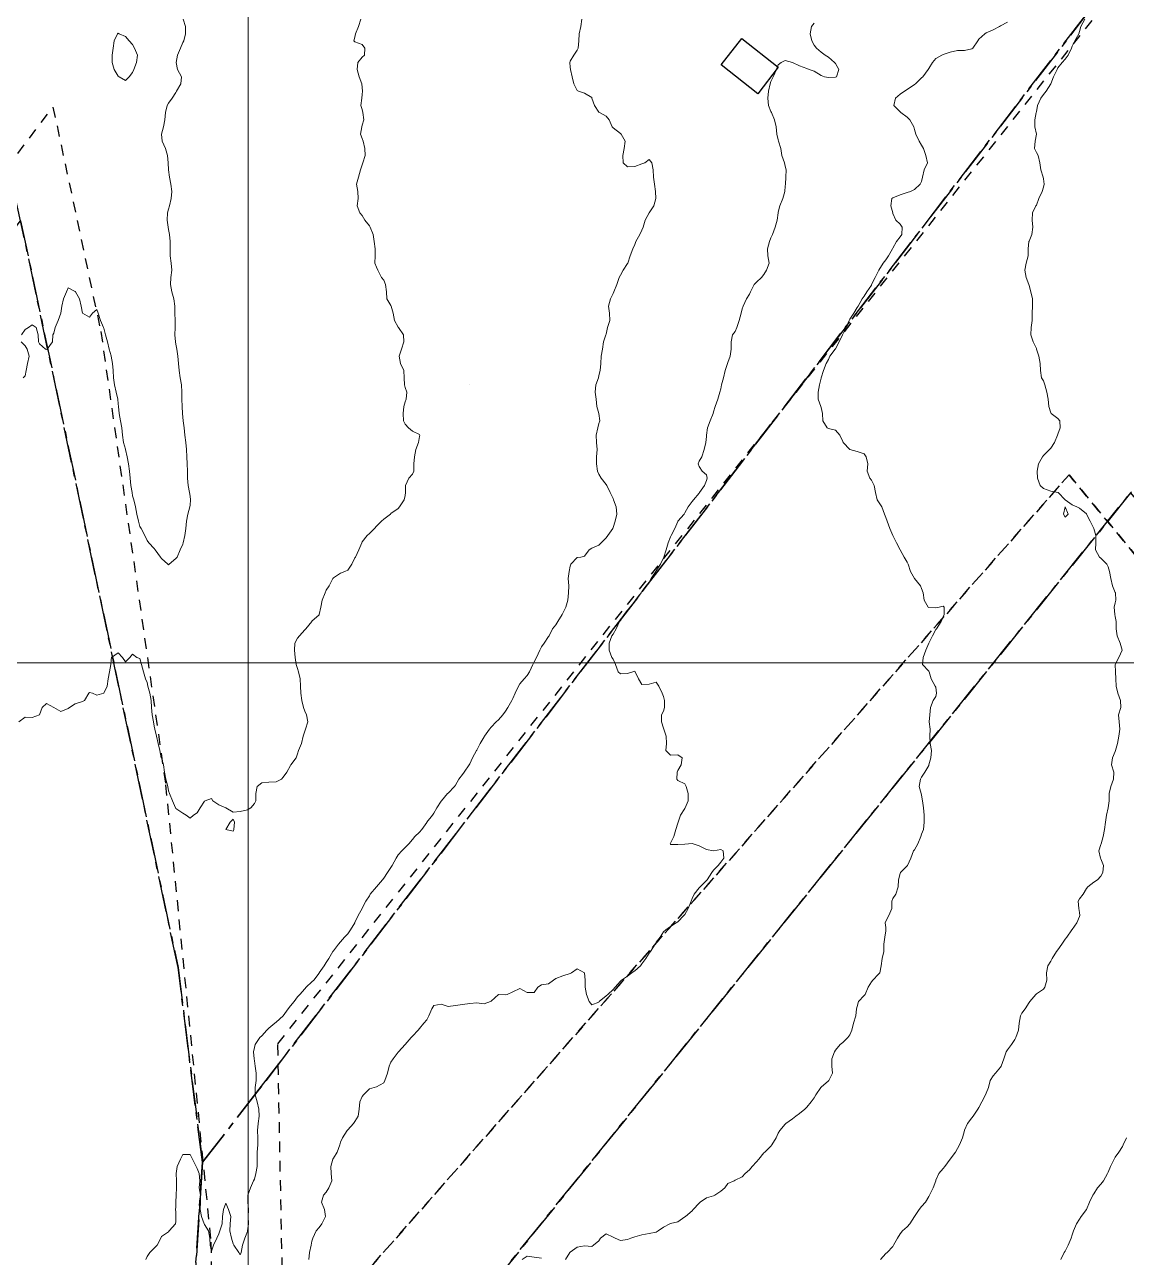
# Model space of a CAD drawing. Header units: centimetres. Extents: x 0 to 642158, y -847 to 649707.
# Drawn here: x 616251.2 to 616328, y 620945.9 to 621031.9 of the extents above; entities that cross this region are included whole.
import ezdxf

# ---------------------------------------------------------------- set-up
doc = ezdxf.new("R2010")
doc.units = ezdxf.units.CM
doc.header["$MEASUREMENT"] = 0
doc.linetypes.add('CENTERX2', pattern=[4, 2.5, -0.5, 0.5, -0.5])
doc.linetypes.add('JIS_02_0.7', pattern=[1.35, 0.75, -0.6])
for name, color, linetype, lineweight in [('MEV_grille', 254, 'Continuous', 9), ('WAL_parcellaire agricole', 7, 'JIS_02_0.7', 25), ('WAL_topographie 0.5', 253, 'Continuous', 20)]:
    doc.layers.add(name, color=color, linetype=linetype, lineweight=lineweight)
doc.layers.add('SPW_batiments', color=7, linetype='Continuous')
doc.layers.add('SPW_parcellaire cadastral', color=7, linetype='CENTERX2', lineweight=25, true_color=0xff0542)

# ---------------------------------------------------------------- blocks, each defined once
blk = doc.blocks.new('*U114')
at = {"layer": 'MEV_grille', "transparency": 33554687}
blk.add_lwpolyline([(-1338.461, 0), (1338.461, 0)], dxfattribs=at)
blk = doc.blocks.new('*U115')
at = {"layer": 'MEV_grille', "color": 0, "linetype": 'ByBlock', "lineweight": -2, "transparency": 16777216}
blk.add_blockref('*U114', (0, -1400), dxfattribs=at)
blk = doc.blocks.new('*U112')
at = {"layer": 'MEV_grille', "transparency": 33554687}
blk.add_lwpolyline([(0, 1825.476), (0, -1825.476)], dxfattribs=at)
blk = doc.blocks.new('*U113')
at = {"layer": 'MEV_grille', "color": 0, "linetype": 'ByBlock', "lineweight": -2, "transparency": 16777216}
blk.add_blockref('*U112', (900, 0), dxfattribs=at)

msp = doc.modelspace()

# ---------------------------------------------------------------- linework, layer by layer
at = {"layer": 'SPW_batiments'}
msp.add_lwpolyline([(616303.761, 621028.91), (616302.344, 621027.06), (616299.778, 621029.077), (616301.211, 621030.91), (616303.761, 621028.91)], dxfattribs=at)
at = {"layer": 'SPW_parcellaire cadastral'}
for points in [[(616234.504, 621097.133), (616236.971, 621100.516), (616242.02, 621096.552), (616243.227, 621095.632), (616257.622, 621084.703), (616279.907, 621067.106), (616285.635, 621062.58), (616294.938, 621074.355), (616296.156, 621073.325), (616331.518, 621116.661), (616336.501, 621112.779), (616340.801, 621109.396), (616349.064, 621102.902), (616357.004, 621096.65), (616365.286, 621090.149), (616331.308, 621049.179), (616335.409, 621045.813), (616267.58, 620957.645), (616263.613, 620952.538), (616261.912, 620966.122), (616250.942, 621018.209), (616235.854, 621085.618), (616234.067, 621096.533), (616234.504, 621097.133)], [(616261.41, 620918.602), (616263.613, 620952.538), (616267.58, 620957.645), (616335.409, 621045.813), (616353.241, 621029.345), (616328.319, 620999.221), (616265.689, 620921.537), (616262.741, 620917.58), (616261.41, 620918.602)], [(616080.198, 620885.531), (616144.734, 620974.533), (616149.715, 620970.824), (616191.526, 620940.742), (616250.942, 621018.209), (616261.912, 620966.122), (616263.613, 620952.538), (616261.41, 620918.602), (616259.582, 620897.225), (616259.185, 620882.418), (616258.186, 620828.585), (616258.195, 620804.368), (616254.945, 620806.243), (616180.117, 620849.425), (616137.678, 620793.39), (616104.658, 620794.238), (616090.293, 620793.326), (616059.536, 620788.639)], [(616313.036, 620878.993), (616265.079, 620915.786), (616262.741, 620917.58), (616265.689, 620921.537), (616328.319, 620999.221), (616444.846, 620858.824), (616438.51, 620852.937), (616408.245, 620884.701), (616355.741, 620937.089), (616313.036, 620878.993)]]:
    msp.add_lwpolyline(points, dxfattribs=at)
at = {"layer": 'WAL_parcellaire agricole'}
for points in [[(616324.031, 621000.478), (616269.31, 620938.403), (616268.869, 620960.806), (616335.692, 621044.813), (616332.483, 621048.937), (616345.106, 621065.188), (616375.352, 621102.317), (616518.538, 620926.168), (616439.713, 620860.66), (616324.031, 621000.478)], [(616256.531, 621010.471), (616261.045, 620978.872), (616264.204, 620946.972), (616264.54, 620929.472), (616262.543, 620906.472), (616257.382, 620855.139), (616253.22, 620818.805), (616251.222, 620803.638), (616172.383, 620852.629), (616133.223, 620798.458), (616052.891, 620793.615), (616033.49, 620809.78), (616068.05, 620859.117), (616094.045, 620897.619), (616146.369, 620977.291), (616189.372, 620943.13), (616227.866, 620992.8), (616253.195, 621026.136), (616256.531, 621010.471)], [(616255.997, 620774.617), (616254.888, 620802.306), (616269.443, 620906.264), (616269.125, 620914.056), (616269.31, 620938.403), (616324.031, 621000.478), (616439.713, 620860.66), (616427.749, 620846.053), (616421.929, 620839.702), (616414.257, 620830.705), (616403.934, 620820.988), (616397.612, 620816.054), (616363.299, 620797.518), (616354.757, 620786.516), (616345.049, 620771.634), (616339.95, 620763.773), (616311.615, 620724.308), (616278.144, 620756.809), (616255.997, 620774.617)]]:
    msp.add_lwpolyline(points, dxfattribs=at)
at = {"layer": 'WAL_topographie 0.5'}
for points in [[(616274.65, 621032.25), (616274.5, 621031.75), (616274.283, 621031.25), (616274.25, 621031), (616274.179, 621030.75), (616274.25, 621030.687), (616274.75, 621030.5), (616274.934, 621030.25), (616274.917, 621029.75), (616274.75, 621029.6), (616274.458, 621029.25), (616274.401, 621028.75), (616274.546, 621028.25), (616274.721, 621027.75), (616274.75, 621027.5), (616274.772, 621027.25), (616274.75, 621027), (616274.727, 621026.75), (616274.659, 621026.25), (616274.75, 621025.964), (616274.802, 621025.75), (616274.871, 621025.25), (616274.75, 621024.861), (616274.718, 621024.75), (616274.631, 621024.25), (616274.75, 621023.938), (616274.818, 621023.75), (616274.94, 621023.25), (616274.962, 621022.75), (616274.806, 621022.25), (616274.75, 621022.107), (616274.631, 621021.75), (616274.5, 621021.25), (616274.355, 621020.75), (616274.454, 621020.25), (616274.481, 621019.75), (616274.408, 621019.25), (616274.583, 621018.75), (616274.75, 621018.558), (616274.932, 621018.25), (616275.25, 621017.838), (616275.306, 621017.75), (616275.526, 621017.25), (616275.578, 621016.75), (616275.661, 621016.25), (616275.657, 621015.75), (616275.641, 621015.25), (616275.75, 621014.972), (616275.845, 621014.75), (616276.1, 621014.25), (616276.25, 621014.05), (616276.382, 621013.75), (616276.436, 621013.25), (616276.47, 621012.75), (616276.75, 621012.283), (616276.767, 621012.25), (616276.917, 621011.75), (616277, 621011.25), (616277.25, 621010.786), (616277.278, 621010.75), (616277.639, 621010.25), (616277.645, 621009.75), (616277.5, 621009.25), (616277.333, 621008.75), (616277.432, 621008.25), (616277.656, 621007.75), (616277.682, 621007.25), (616277.708, 621006.75), (616277.75, 621006.583), (616277.861, 621006.25), (616277.815, 621005.75), (616277.75, 621005.583), (616277.662, 621005.25), (616277.609, 621004.75), (616277.637, 621004.25), (616277.75, 621004.017), (616277.972, 621003.75), (616278.25, 621003.533), (616278.75, 621003.288), (616278.774, 621003.25), (616278.75, 621003.15), (616278.673, 621002.75), (616278.5, 621002.25), (616278.401, 621001.75), (616278.347, 621001.25), (616278.344, 621000.75), (616278.25, 621000.536), (616278.015, 621000.25), (616277.764, 620999.75), (616277.782, 620999.25), (616277.75, 620999.036), (616277.685, 620998.75), (616277.359, 620998.25), (616277.25, 620998.141), (616276.75, 620997.776), (616276.721, 620997.75), (616276.25, 620997.386), (616276.1, 620997.25), (616275.75, 620996.9), (616275.607, 620996.75), (616275.25, 620996.393), (616275.107, 620996.25), (616274.75, 620995.809), (616274.719, 620995.75), (616274.518, 620995.25), (616274.287, 620994.75), (616274.25, 620994.697), (616274.026, 620994.25), (616273.75, 620993.846), (616273.542, 620993.75), (616273.25, 620993.633), (616272.75, 620993.297), (616272.712, 620993.25), (616272.438, 620992.75), (616272.25, 620992.437), (616272.165, 620992.25), (616271.95, 620991.75), (616271.867, 620991.25), (616271.761, 620990.75), (616271.75, 620990.726), (616271.25, 620990.268), (616271.23, 620990.25), (616270.819, 620989.75), (616270.75, 620989.663), (616270.37, 620989.25), (616270.25, 620989.092), (616270.059, 620988.75), (616270.022, 620988.25), (616270.068, 620987.75), (616270.153, 620987.25), (616270.25, 620986.977), (616270.314, 620986.75), (616270.417, 620986.25), (616270.441, 620985.75), (616270.464, 620985.25), (616270.536, 620984.75), (616270.663, 620984.25), (616270.75, 620984.013), (616270.861, 620983.75), (616270.955, 620983.25), (616270.791, 620982.75), (616270.75, 620982.614), (616270.642, 620982.25), (616270.531, 620981.75), (616270.321, 620981.25), (616270.25, 620981.028), (616270.15, 620980.75), (616269.788, 620980.25), (616269.75, 620980.205), (616269.5, 620979.75), (616269.25, 620979.393), (616269.117, 620979.25), (616268.75, 620979.083), (616268.25, 620979.046), (616267.75, 620979), (616267.429, 620978.75), (616267.333, 620978.25), (616267.326, 620977.75), (616267.25, 620977.571), (616266.985, 620977.25), (616266.75, 620977.121), (616266.25, 620977.011), (616265.75, 620976.95), (616265.25, 620977.25), (616265.25, 620977.25), (616264.75, 620977.463), (616264.343, 620977.75), (616264.25, 620977.917), (616263.806, 620977.75), (616263.75, 620977.734), (616263.463, 620977.25), (616263.25, 620976.901), (616262.987, 620976.75), (616262.75, 620976.545), (616262.485, 620976.75), (616262.25, 620976.893), (616261.75, 620977.214), (616261.744, 620977.25), (616261.537, 620977.75), (616261.326, 620978.25), (616261.25, 620978.454), (616261.207, 620978.75), (616261.061, 620979.25), (616260.978, 620979.75), (616260.904, 620980.25), (616260.75, 620980.739), (616260.747, 620980.75), (616260.643, 620981.25), (616260.539, 620981.75), (616260.423, 620982.25), (616260.29, 620982.75), (616260.25, 620982.954), (616260.196, 620983.25), (616260.118, 620983.75), (616260.072, 620984.25), (616260.048, 620984.75), (616259.956, 620985.25), (616259.816, 620985.75), (616259.75, 620985.995), (616259.634, 620986.25), (616259.498, 620986.75), (616259.363, 620987.25), (616259.25, 620987.671), (616259.036, 620987.75), (616258.75, 620987.985), (616258.55, 620987.75), (616258.25, 620987.45), (616258.036, 620987.75), (616257.75, 620988.07), (616257.279, 620987.75), (616257.25, 620987.583), (616257.235, 620987.25), (616257.129, 620986.75), (616257.038, 620986.25), (616256.966, 620985.75), (616256.75, 620985.25), (616256.75, 620985.25), (616256.25, 620985.125), (616255.95, 620985.25), (616255.75, 620985.296), (616255.687, 620985.25), (616255.4, 620984.75), (616255.25, 620984.682), (616254.75, 620984.51), (616254.344, 620984.25), (616254.25, 620984.197), (616253.75, 620983.967), (616253.25, 620984.25), (616253.25, 620984.25), (616252.75, 620984.525), (616252.445, 620984.25), (616252.25, 620983.75), (616252.25, 620983.75), (616251.75, 620983.566), (616251.25, 620983.583), (616250.821, 620983.25)], [(616262.265, 621032.25), (616262.427, 621031.75), (616262.438, 621031.25), (616262.307, 621030.75), (616262.25, 621030.625), (616262.083, 621030.25), (616261.867, 621029.75), (616261.784, 621029.25), (616261.875, 621028.75), (616262.159, 621028.25), (616262.106, 621027.75), (616261.816, 621027.25), (616261.75, 621027.158), (616261.494, 621026.75), (616261.25, 621026.411), (616261.16, 621026.25), (616261.028, 621025.75), (616260.988, 621025.25), (616260.894, 621024.75), (616260.759, 621024.25), (616260.813, 621023.75), (616261.036, 621023.25), (616261.17, 621022.75), (616261.216, 621022.25), (616261.25, 621021.75), (616261.25, 621021.75), (616261.312, 621021.25), (616261.405, 621020.75), (616261.49, 621020.25), (616261.445, 621019.75), (616261.312, 621019.25), (616261.25, 621019.01), (616261.19, 621018.75), (616261.155, 621018.25), (616261.225, 621017.75), (616261.25, 621017.6), (616261.308, 621017.25), (616261.359, 621016.75), (616261.376, 621016.25), (616261.376, 621015.75), (616261.434, 621015.25), (616261.475, 621014.75), (616261.41, 621014.25), (616261.387, 621013.75), (616261.48, 621013.25), (616261.622, 621012.75), (616261.693, 621012.25), (616261.701, 621011.75), (616261.716, 621011.25), (616261.712, 621010.75), (616261.688, 621010.25), (616261.727, 621009.75), (616261.75, 621009.602), (616261.836, 621009.25), (616261.891, 621008.75), (616261.935, 621008.25), (616261.992, 621007.75), (616262.069, 621007.25), (616262.155, 621006.75), (616262.181, 621006.25), (616262.176, 621005.75), (616262.195, 621005.25), (616262.228, 621004.75), (616262.25, 621004.5), (616262.281, 621004.25), (616262.332, 621003.75), (616262.379, 621003.25), (616262.453, 621002.75), (616262.498, 621002.25), (616262.527, 621001.75), (616262.556, 621001.25), (616262.563, 621000.75), (616262.577, 621000.25), (616262.616, 620999.75), (616262.705, 620999.25), (616262.75, 620999), (616262.788, 620998.75), (616262.75, 620998.357), (616262.737, 620998.25), (616262.6, 620997.75), (616262.502, 620997.25), (616262.447, 620996.75), (616262.392, 620996.25), (616262.276, 620995.75), (616262.25, 620995.659), (616262.054, 620995.25), (616261.844, 620994.75), (616261.75, 620994.64), (616261.293, 620994.25), (616261.25, 620994.202), (616261.212, 620994.25), (616260.75, 620994.65), (616260.69, 620994.75), (616260.33, 620995.25), (616260.25, 620995.355), (616259.867, 620995.75), (616259.75, 620995.906), (616259.601, 620996.25), (616259.339, 620996.75), (616259.25, 620996.892), (616259.152, 620997.25), (616259.051, 620997.75), (616258.948, 620998.25), (616258.821, 620998.75), (616258.75, 620999.027), (616258.712, 620999.25), (616258.619, 620999.75), (616258.574, 621000.25), (616258.533, 621000.75), (616258.449, 621001.25), (616258.378, 621001.75), (616258.255, 621002.25), (616258.25, 621002.264), (616258.11, 621002.75), (616258.043, 621003.25), (616257.997, 621003.75), (616257.91, 621004.25), (616257.821, 621004.75), (616257.766, 621005.25), (616257.75, 621005.434), (616257.717, 621005.75), (616257.61, 621006.25), (616257.48, 621006.75), (616257.408, 621007.25), (616257.386, 621007.75), (616257.355, 621008.25), (616257.257, 621008.75), (616257.25, 621008.779), (616257.114, 621009.25), (616256.997, 621009.75), (616256.857, 621010.25), (616256.75, 621010.713), (616256.721, 621010.75), (616256.517, 621011.25), (616256.344, 621011.75), (616256.25, 621012.021), (616255.954, 621011.75), (616255.75, 621011.469), (616255.25, 621011.75), (616255.25, 621011.75), (616255.171, 621012.25), (616255.042, 621012.75), (616254.766, 621013.25), (616254.75, 621013.274), (616254.25, 621013.519), (616254.129, 621013.25), (616253.919, 621012.75), (616253.812, 621012.25), (616253.75, 621011.75), (616253.75, 621011.75), (616253.558, 621011.25), (616253.346, 621010.75), (616253.25, 621010.365), (616253.175, 621010.25), (616253.153, 621009.75), (616252.782, 621009.25), (616252.75, 621009.232), (616252.673, 621009.25), (616252.25, 621009.617), (616252.181, 621009.75), (616252.17, 621010.25), (616252.023, 621010.75), (616251.75, 621010.95), (616251.477, 621010.75), (616251.25, 621010.611), (616250.99, 621010.25)], [(616290.056, 621032.25), (616290, 621031.75), (616289.883, 621031.25), (616289.863, 621030.75), (616289.815, 621030.25), (616289.75, 621030.107), (616289.5, 621029.75), (616289.25, 621029.333), (616289.222, 621029.25), (616289.25, 621028.917), (616289.275, 621028.75), (616289.397, 621028.25), (616289.5, 621027.75), (616289.75, 621027.296), (616289.833, 621027.25), (616290.25, 621027.094), (616290.75, 621026.792), (616290.766, 621026.75), (616290.958, 621026.25), (616291.25, 621025.773), (616291.296, 621025.75), (616291.75, 621025.487), (616291.964, 621025.25), (616292.179, 621024.75), (616292.25, 621024.691), (616292.75, 621024.294), (616292.796, 621024.25), (616293.083, 621023.75), (616293.025, 621023.25), (616292.925, 621022.75), (616292.944, 621022.25), (616293.25, 621021.968), (616293.75, 621021.995), (616294.25, 621022.171), (616294.45, 621022.25), (616294.75, 621022.464), (616294.937, 621022.25), (616295.026, 621021.75), (616295.066, 621021.25), (616295.137, 621020.75), (616295.196, 621020.25), (616295.217, 621019.75), (616295.088, 621019.25), (616294.75, 621018.75), (616294.75, 621018.75), (616294.476, 621018.25), (616294.349, 621017.75), (616294.25, 621017.542), (616294.102, 621017.25), (616293.837, 621016.75), (616293.75, 621016.54), (616293.618, 621016.25), (616293.43, 621015.75), (616293.266, 621015.25), (616293.25, 621015.215), (616292.936, 621014.75), (616292.75, 621014.402), (616292.66, 621014.25), (616292.5, 621013.75), (616292.3, 621013.25), (616292.25, 621013.119), (616292.066, 621012.75), (616291.929, 621012.25), (616292, 621011.75), (616292.006, 621011.25), (616291.865, 621010.75), (616291.75, 621010.3), (616291.727, 621010.25), (616291.579, 621009.75), (616291.5, 621009.25), (616291.42, 621008.75), (616291.382, 621008.25), (616291.35, 621007.75), (616291.25, 621007.4), (616291.217, 621007.25), (616291.034, 621006.75), (616290.983, 621006.25), (616291.069, 621005.75), (616291.102, 621005.25), (616291.25, 621004.75), (616291.25, 621004.75), (616291.313, 621004.25), (616291.25, 621004.068), (616291.172, 621003.75), (616291.074, 621003.25), (616291.083, 621002.75), (616291.128, 621002.25), (616291.083, 621001.75), (616291.078, 621001.25), (616291.159, 621000.75), (616291.25, 621000.537), (616291.419, 621000.25), (616291.75, 620999.809), (616291.818, 620999.75), (616292.04, 620999.25), (616292.25, 620998.83), (616292.282, 620998.75), (616292.464, 620998.25), (616292.493, 620997.75), (616292.386, 620997.25), (616292.25, 620996.8), (616292.221, 620996.75), (616291.879, 620996.25), (616291.75, 620996.09), (616291.423, 620995.75), (616291.25, 620995.577), (616290.75, 620995.375), (616290.583, 620995.25), (616290.25, 620994.806), (616290, 620994.75), (616289.75, 620994.708), (616289.292, 620994.25), (616289.25, 620994.125), (616289.185, 620993.75), (616289.118, 620993.25), (616289.156, 620992.75), (616289.125, 620992.25), (616289.078, 620991.75), (616288.955, 620991.25), (616288.75, 620990.829), (616288.703, 620990.75), (616288.39, 620990.25), (616288.25, 620990.019), (616288.009, 620989.75), (616287.782, 620989.25), (616287.75, 620989.2), (616287.429, 620988.75), (616287.25, 620988.482), (616287.142, 620988.25), (616286.899, 620987.75), (616286.75, 620987.444), (616286.646, 620987.25), (616286.421, 620986.75), (616286.25, 620986.495), (616286.038, 620986.25), (616285.75, 620985.903), (616285.649, 620985.75), (616285.408, 620985.25), (616285.25, 620984.881), (616285.187, 620984.75), (616284.911, 620984.25), (616284.75, 620984.004), (616284.556, 620983.75), (616284.25, 620983.395), (616284.086, 620983.25), (616283.75, 620982.884), (616283.636, 620982.75), (616283.275, 620982.25), (616283.25, 620982.209), (616282.979, 620981.75), (616282.75, 620981.287), (616282.731, 620981.25), (616282.445, 620980.75), (616282.25, 620980.32), (616282.217, 620980.25), (616281.871, 620979.75), (616281.75, 620979.575), (616281.478, 620979.25), (616281.25, 620978.846), (616281.183, 620978.75), (616280.75, 620978.292), (616280.709, 620978.25), (616280.271, 620977.75), (616280.25, 620977.714), (616279.948, 620977.25), (616279.75, 620976.896), (616279.646, 620976.75), (616279.262, 620976.25), (616279.25, 620976.235), (616278.904, 620975.75), (616278.75, 620975.571), (616278.421, 620975.25), (616278.25, 620975.047), (616277.993, 620974.75), (616277.75, 620974.496), (616277.514, 620974.25), (616277.25, 620973.971), (616277.119, 620973.75), (616276.843, 620973.25), (616276.75, 620973.103), (616276.51, 620972.75), (616276.25, 620972.354), (616276.169, 620972.25), (616275.754, 620971.75), (616275.75, 620971.744), (616275.318, 620971.25), (616275.25, 620971.132), (616275.017, 620970.75), (616274.75, 620970.26), (616274.745, 620970.25), (616274.477, 620969.75), (616274.25, 620969.268), (616274.242, 620969.25), (616273.939, 620968.75), (616273.75, 620968.48), (616273.52, 620968.25), (616273.25, 620967.925), (616273.104, 620967.75), (616272.75, 620967.295), (616272.716, 620967.25), (616272.419, 620966.75), (616272.25, 620966.466), (616272.1, 620966.25), (616271.761, 620965.75), (616271.75, 620965.734), (616271.37, 620965.25), (616271.25, 620965.122), (616270.845, 620964.75), (616270.75, 620964.638), (616270.395, 620964.25), (616270.25, 620964.077), (616269.998, 620963.75), (616269.75, 620963.456), (616269.6, 620963.25), (616269.25, 620962.75), (616269.25, 620962.75), (616268.75, 620962.318), (616268.651, 620962.25), (616268.25, 620961.896), (616268.104, 620961.75), (616267.75, 620961.366), (616267.624, 620961.25), (616267.292, 620960.75), (616267.25, 620960.55), (616267.186, 620960.25), (616267.229, 620959.75), (616267.25, 620959.625), (616267.297, 620959.25), (616267.359, 620958.75), (616267.351, 620958.25), (616267.28, 620957.75), (616267.301, 620957.25), (616267.426, 620956.75), (616267.536, 620956.25), (616267.56, 620955.75), (616267.498, 620955.25), (616267.454, 620954.75), (616267.471, 620954.25), (616267.474, 620953.75), (616267.423, 620953.25), (616267.422, 620952.75), (616267.439, 620952.25), (616267.331, 620951.75), (616267.25, 620951.375), (616267.179, 620951.25), (616266.966, 620950.75), (616266.783, 620950.25), (616266.776, 620949.75), (616266.822, 620949.25), (616266.814, 620948.75), (616266.816, 620948.25), (616266.764, 620947.75), (616266.75, 620947.717), (616266.579, 620947.25), (616266.413, 620946.75), (616266.316, 620946.25), (616266.25, 620946.083), (616266.154, 620946.25), (616265.809, 620946.75), (616265.75, 620946.85), (616265.636, 620947.25), (616265.536, 620947.75), (616265.55, 620948.25), (616265.583, 620948.75), (616265.421, 620949.25), (616265.25, 620949.683), (616265.074, 620949.25), (616265.019, 620948.75), (616264.985, 620948.25), (616264.833, 620947.75), (616264.75, 620947.55), (616264.607, 620947.25), (616264.388, 620946.75), (616264.25, 620946.35), (616264.157, 620946.75), (616264.14, 620947.25), (616264.027, 620947.75), (616263.75, 620948.196), (616263.73, 620948.25), (616263.541, 620948.75), (616263.459, 620949.25), (616263.484, 620949.75), (616263.471, 620950.25), (616263.394, 620950.75), (616263.424, 620951.25), (616263.383, 620951.75), (616263.25, 620952.098), (616263.186, 620952.25), (616262.917, 620952.75), (616262.75, 620953.089), (616262.25, 620953.083), (616262.081, 620952.75), (616261.848, 620952.25), (616261.773, 620951.75), (616261.799, 620951.25), (616261.799, 620950.75), (616261.773, 620950.25), (616261.768, 620949.75), (616261.75, 620949.417), (616261.733, 620949.25), (616261.75, 620949.083), (616261.764, 620948.75), (616261.75, 620948.417), (616261.73, 620948.25), (616261.285, 620947.75), (616261.25, 620947.697), (616260.75, 620947.357), (616260.712, 620947.25), (616260.456, 620946.75), (616260.25, 620946.544), (616259.947, 620946.25), (616259.75, 620945.967), (616259.657, 620945.75)], [(616306.25, 621031.985), (616306.068, 621031.75), (616305.987, 621031.25), (616306.106, 621030.75), (616306.25, 621030.454), (616306.43, 621030.25), (616306.75, 621029.964), (616307.036, 621029.75), (616307.25, 621029.621), (616307.683, 621029.25), (616307.75, 621029.159), (616307.975, 621028.75), (616307.821, 621028.25), (616307.75, 621028.217), (616307.25, 621028.199), (616306.983, 621028.25), (616306.75, 621028.326), (616306.25, 621028.639), (616305.917, 621028.75), (616305.75, 621028.831), (616305.25, 621029.018), (616304.75, 621029.25), (616304.75, 621029.25), (616304.25, 621029.375), (616303.954, 621029.25), (616303.75, 621029.07), (616303.625, 621028.75), (616303.399, 621028.25), (616303.25, 621027.906), (616303.205, 621027.75), (616303.088, 621027.25), (616303.024, 621026.75), (616303.069, 621026.25), (616303.25, 621025.82), (616303.278, 621025.75), (616303.487, 621025.25), (616303.612, 621024.75), (616303.66, 621024.25), (616303.75, 621023.85), (616303.778, 621023.75), (616303.938, 621023.25), (616304.016, 621022.75), (616304.196, 621022.25), (616304.25, 621022.015), (616304.313, 621021.75), (616304.279, 621021.25), (616304.267, 621020.75), (616304.25, 621020.607), (616304.207, 621020.25), (616304.08, 621019.75), (616303.878, 621019.25), (616303.75, 621018.796), (616303.74, 621018.75), (616303.679, 621018.25), (616303.537, 621017.75), (616303.352, 621017.25), (616303.25, 621017.011), (616303.156, 621016.75), (616303.004, 621016.25), (616303.03, 621015.75), (616303.128, 621015.25), (616302.933, 621014.75), (616302.75, 621014.444), (616302.591, 621014.25), (616302.25, 621013.917), (616302.087, 621013.75), (616301.814, 621013.25), (616301.75, 621013.09), (616301.552, 621012.75), (616301.307, 621012.25), (616301.25, 621012.058), (616301.161, 621011.75), (616301.025, 621011.25), (616300.877, 621010.75), (616300.75, 621010.481), (616300.574, 621010.25), (616300.466, 621009.75), (616300.48, 621009.25), (616300.394, 621008.75), (616300.25, 621008.309), (616300.229, 621008.25), (616300.068, 621007.75), (616299.934, 621007.25), (616299.806, 621006.75), (616299.75, 621006.483), (616299.694, 621006.25), (616299.541, 621005.75), (616299.362, 621005.25), (616299.25, 621004.883), (616299.212, 621004.75), (616299.004, 621004.25), (616298.831, 621003.75), (616298.757, 621003.25), (616298.75, 621003.15), (616298.709, 621002.75), (616298.583, 621002.25), (616298.424, 621001.75), (616298.25, 621001.442), (616298.164, 621001.25), (616298.25, 621001.058), (616298.461, 621000.75), (616298.75, 621000.475), (616298.793, 621000.25), (616298.75, 621000.083), (616298.618, 620999.75), (616298.277, 620999.25), (616298.25, 620999.211), (616297.847, 620998.75), (616297.75, 620998.623), (616297.466, 620998.25), (616297.25, 620997.828), (616297.206, 620997.75), (616296.764, 620997.25), (616296.75, 620997.224), (616296.539, 620996.75), (616296.299, 620996.25), (616296.25, 620996.163), (616296.085, 620995.75), (616295.955, 620995.25), (616295.775, 620994.75), (616295.75, 620994.704), (616295.541, 620994.25), (616295.25, 620993.799), (616295.218, 620993.75), (616294.901, 620993.25), (616294.75, 620993.007), (616294.558, 620992.75), (616294.25, 620992.338), (616294.189, 620992.25), (616293.822, 620991.75), (616293.75, 620991.668), (616293.423, 620991.25), (616293.25, 620991.039), (616293.022, 620990.75), (616292.75, 620990.335), (616292.699, 620990.25), (616292.45, 620989.75), (616292.25, 620989.379), (616292.167, 620989.25), (616291.968, 620988.75), (616291.97, 620988.25), (616292.159, 620987.75), (616292.25, 620987.625), (616292.417, 620987.25), (616292.603, 620986.75), (616292.75, 620986.594), (616293.25, 620986.625), (616293.625, 620986.75), (616293.75, 620986.8), (616293.788, 620986.75), (616294.017, 620986.25), (616294.25, 620985.861), (616294.75, 620985.887), (616295.25, 620986.023), (616295.427, 620985.75), (616295.656, 620985.25), (616295.75, 620985.036), (616295.837, 620984.75), (616295.833, 620984.25), (616295.75, 620984), (616295.625, 620983.75), (616295.613, 620983.25), (616295.75, 620982.821), (616295.77, 620982.75), (616295.935, 620982.25), (616295.967, 620981.75), (616295.929, 620981.25), (616296.25, 620980.929), (616296.75, 620980.964), (616297.05, 620980.75), (616296.983, 620980.25), (616296.75, 620979.861), (616296.706, 620979.75), (616296.691, 620979.25), (616296.75, 620979.167), (616297.25, 620978.938), (616297.338, 620978.75), (616297.47, 620978.25), (616297.474, 620977.75), (616297.27, 620977.25), (616297.25, 620977.208), (616296.944, 620976.75), (616296.776, 620976.25), (616296.75, 620976.188), (616296.615, 620975.75), (616296.472, 620975.25), (616296.25, 620974.806), (616296.219, 620974.75), (616296.25, 620974.7), (616296.75, 620974.712), (616297.25, 620974.721), (616297.5, 620974.75), (616297.75, 620974.769), (616297.821, 620974.75), (616298.25, 620974.619), (616298.75, 620974.363), (616299.25, 620974.265), (616299.75, 620974.35), (616299.908, 620974.25), (616299.966, 620973.75), (616299.75, 620973.471), (616299.571, 620973.25), (616299.25, 620972.904), (616299.117, 620972.75), (616298.805, 620972.25), (616298.75, 620972.191), (616298.324, 620971.75), (616298.25, 620971.67), (616297.888, 620971.25), (616297.75, 620970.929), (616297.681, 620970.75), (616297.488, 620970.25), (616297.25, 620969.828), (616297.184, 620969.75), (616296.75, 620969.316), (616296.633, 620969.25), (616296.25, 620968.976), (616295.911, 620968.75), (616295.75, 620968.609), (616295.515, 620968.25), (616295.25, 620967.889), (616295.167, 620967.75), (616294.857, 620967.25), (616294.75, 620967.117), (616294.536, 620966.75), (616294.25, 620966.389), (616294.145, 620966.25), (616293.75, 620965.882), (616293.545, 620965.75), (616293.25, 620965.514), (616292.839, 620965.25), (616292.75, 620965.165), (616292.382, 620964.75), (616292.25, 620964.598), (616291.869, 620964.25), (616291.75, 620964.152), (616291.284, 620963.75), (616291.25, 620963.715), (616290.75, 620963.512), (616290.565, 620963.75), (616290.388, 620964.25), (616290.288, 620964.75), (616290.29, 620965.25), (616290.25, 620965.75), (616290.25, 620965.75), (616289.75, 620966.031), (616289.341, 620965.75), (616289.25, 620965.706), (616288.75, 620965.538), (616288.25, 620965.361), (616288.083, 620965.25), (616287.75, 620964.983), (616287.25, 620964.908), (616287, 620964.75), (616286.75, 620964.375), (616286.25, 620964.375), (616285.75, 620964.65), (616285.25, 620964.434), (616284.861, 620964.25), (616284.75, 620964.222), (616284.25, 620964.25), (616283.75, 620963.779), (616283.704, 620963.75), (616283.25, 620963.599), (616282.75, 620963.661), (616282.25, 620963.614), (616281.75, 620963.55), (616281.25, 620963.481), (616280.75, 620963.409), (616280.25, 620963.558), (616279.75, 620963.464), (616279.605, 620963.25), (616279.395, 620962.75), (616279.25, 620962.469), (616279.044, 620962.25), (616278.75, 620961.865), (616278.656, 620961.75), (616278.25, 620961.344), (616278.171, 620961.25), (616277.75, 620960.75), (616277.75, 620960.75), (616277.278, 620960.25), (616277.25, 620960.224), (616276.904, 620959.75), (616276.75, 620959.515), (616276.643, 620959.25), (616276.517, 620958.75), (616276.335, 620958.25), (616276.25, 620958.083), (616275.75, 620957.813), (616275.583, 620957.75), (616275.25, 620957.659), (616274.841, 620957.25), (616274.75, 620957.125), (616274.592, 620956.75), (616274.533, 620956.25), (616274.474, 620955.75), (616274.25, 620955.396), (616274.147, 620955.25), (616273.75, 620954.8), (616273.709, 620954.75), (616273.369, 620954.25), (616273.25, 620953.938), (616273.185, 620953.75), (616273.006, 620953.25), (616272.75, 620952.83), (616272.713, 620952.75), (616272.563, 620952.25), (616272.594, 620951.75), (616272.625, 620951.25), (616272.432, 620950.75), (616272.25, 620950.464), (616272.043, 620950.25), (616271.921, 620949.75), (616272.122, 620949.25), (616272.189, 620948.75), (616271.947, 620948.25), (616271.75, 620947.982), (616271.553, 620947.75), (616271.315, 620947.25), (616271.25, 620947.05), (616271.191, 620946.75), (616271.077, 620946.25), (616271.021, 620945.75)], [(616319.75, 621032.062), (616319.25, 621031.786), (616319.176, 621031.75), (616318.75, 621031.516), (616318.25, 621031.309), (616318.162, 621031.25), (616317.75, 621030.866), (616317.662, 621030.75), (616317.318, 621030.25), (616317.25, 621030.193), (616316.75, 621030.083), (616316.25, 621030.07), (616315.75, 621029.965), (616315.25, 621029.798), (616315.159, 621029.75), (616314.75, 621029.513), (616314.52, 621029.25), (616314.25, 621028.823), (616314.209, 621028.75), (616313.841, 621028.25), (616313.75, 621028.168), (616313.322, 621027.75), (616313.25, 621027.701), (616312.75, 621027.359), (616312.56, 621027.25), (616312.25, 621027.037), (616311.921, 621026.75), (616311.821, 621026.25), (616312.25, 621025.788), (616312.296, 621025.75), (616312.75, 621025.436), (616312.924, 621025.25), (616313.2, 621024.75), (616313.25, 621024.574), (616313.357, 621024.25), (616313.591, 621023.75), (616313.75, 621023.486), (616313.874, 621023.25), (616314.055, 621022.75), (616314.152, 621022.25), (616313.925, 621021.75), (616313.815, 621021.25), (616313.75, 621020.95), (616313.659, 621020.75), (616313.25, 621020.375), (616312.985, 621020.25), (616312.75, 621020.17), (616312.25, 621020.013), (616311.75, 621019.809), (616311.683, 621019.75), (616311.606, 621019.25), (616311.741, 621018.75), (616311.75, 621018.717), (616311.962, 621018.25), (616312.25, 621017.971), (616312.392, 621017.75), (616312.363, 621017.25), (616312.25, 621017.081), (616311.99, 621016.75), (616311.75, 621016.287), (616311.731, 621016.25), (616311.433, 621015.75), (616311.25, 621015.478), (616311.075, 621015.25), (616310.765, 621014.75), (616310.75, 621014.722), (616310.504, 621014.25), (616310.264, 621013.75), (616310.25, 621013.722), (616309.938, 621013.25), (616309.75, 621012.949), (616309.603, 621012.75), (616309.318, 621012.25), (616309.25, 621012.147), (616309.016, 621011.75), (616308.75, 621011.343), (616308.696, 621011.25), (616308.498, 621010.75), (616308.25, 621010.286), (616308.232, 621010.25), (616308.015, 621009.75), (616307.75, 621009.276), (616307.732, 621009.25), (616307.363, 621008.75), (616307.25, 621008.52), (616307.101, 621008.25), (616306.922, 621007.75), (616306.759, 621007.25), (616306.75, 621007.214), (616306.625, 621006.75), (616306.544, 621006.25), (616306.55, 621005.75), (616306.731, 621005.25), (616306.75, 621005.179), (616306.847, 621004.75), (616306.87, 621004.25), (616307.173, 621003.75), (616307.25, 621003.706), (616307.75, 621003.594), (616308.04, 621003.25), (616308.25, 621002.806), (616308.273, 621002.75), (616308.75, 621002.25), (616308.75, 621002.25), (616309.25, 621002.114), (616309.75, 621001.945), (616309.896, 621001.75), (616309.991, 621001.25), (616309.964, 621000.75), (616310.139, 621000.25), (616310.25, 621000.107), (616310.45, 620999.75), (616310.526, 620999.25), (616310.653, 620998.75), (616310.75, 620998.591), (616310.971, 620998.25), (616311.169, 620997.75), (616311.25, 620997.5), (616311.341, 620997.25), (616311.531, 620996.75), (616311.75, 620996.25), (616311.75, 620996.25), (616312.011, 620995.75), (616312.25, 620995.25), (616312.25, 620995.25), (616312.542, 620994.75), (616312.75, 620994.393), (616312.815, 620994.25), (616312.974, 620993.75), (616313.25, 620993.25), (616313.25, 620993.25), (616313.673, 620992.75), (616313.75, 620992.568), (616313.85, 620992.25), (616313.936, 620991.75), (616314.206, 620991.25), (616314.25, 620991.227), (616314.75, 620991.214), (616314.964, 620991.25), (616315.25, 620991.333), (616315.315, 620991.25), (616315.331, 620990.75), (616315.25, 620990.573), (616315.105, 620990.25), (616314.784, 620989.75), (616314.75, 620989.707), (616314.5, 620989.25), (616314.255, 620988.75), (616314.25, 620988.737), (616314.055, 620988.25), (616313.87, 620987.75), (616313.803, 620987.25), (616314.25, 620986.803), (616314.282, 620986.75), (616314.423, 620986.25), (616314.704, 620985.75), (616314.75, 620985.667), (616314.799, 620985.25), (616314.75, 620985.023), (616314.55, 620984.75), (616314.375, 620984.25), (616314.327, 620983.75), (616314.267, 620983.25), (616314.338, 620982.75), (616314.321, 620982.25), (616314.355, 620981.75), (616314.448, 620981.25), (616314.393, 620980.75), (616314.265, 620980.25), (616314.25, 620980.219), (616313.982, 620979.75), (616313.75, 620979.389), (616313.672, 620979.25), (616313.583, 620978.75), (616313.728, 620978.25), (616313.75, 620978.15), (616313.813, 620977.75), (616313.879, 620977.25), (616313.922, 620976.75), (616313.939, 620976.25), (616313.872, 620975.75), (616313.75, 620975.417), (616313.693, 620975.25), (616313.483, 620974.75), (616313.25, 620974.33), (616313.191, 620974.25), (616313, 620973.75), (616312.779, 620973.25), (616312.75, 620973.222), (616312.278, 620972.75), (616312.25, 620972.679), (616312.143, 620972.25), (616312.115, 620971.75), (616311.956, 620971.25), (616311.75, 620970.932), (616311.687, 620970.75), (616311.676, 620970.25), (616311.461, 620969.75), (616311.25, 620969.35), (616311.219, 620969.25), (616311.25, 620968.917), (616311.262, 620968.75), (616311.25, 620968.679), (616311.182, 620968.25), (616311.122, 620967.75), (616311.11, 620967.25), (616310.994, 620966.75), (616310.925, 620966.25), (616310.841, 620965.75), (616310.75, 620965.65), (616310.35, 620965.25), (616310.25, 620965.12), (616310.037, 620964.75), (616309.806, 620964.25), (616309.75, 620964.173), (616309.357, 620963.75), (616309.25, 620963.417), (616309.212, 620963.25), (616309.165, 620962.75), (616309, 620962.25), (616308.887, 620961.75), (616308.75, 620961.432), (616308.607, 620961.25), (616308.25, 620960.893), (616308.083, 620960.75), (616307.75, 620960.35), (616307.681, 620960.25), (616307.491, 620959.75), (616307.5, 620959.25), (616307.528, 620958.75), (616307.287, 620958.25), (616307.25, 620958.218), (616306.75, 620957.769), (616306.733, 620957.75), (616306.375, 620957.25), (616306.25, 620957.025), (616306.06, 620956.75), (616305.75, 620956.39), (616305.615, 620956.25), (616305.25, 620955.933), (616304.975, 620955.75), (616304.75, 620955.57), (616304.279, 620955.25), (616304.25, 620955.208), (616303.857, 620954.75), (616303.75, 620954.583), (616303.619, 620954.25), (616303.315, 620953.75), (616303.25, 620953.656), (616302.817, 620953.25), (616302.75, 620953.197), (616302.41, 620952.75), (616302.25, 620952.568), (616301.946, 620952.25), (616301.75, 620952.025), (616301.445, 620951.75), (616301.25, 620951.531), (616300.75, 620951.283), (616300.679, 620951.25), (616300.25, 620951.05), (616300.025, 620950.75), (616299.75, 620950.521), (616299.344, 620950.25), (616299.25, 620950.198), (616298.75, 620950.065), (616298.303, 620949.75), (616298.25, 620949.691), (616297.833, 620949.25), (616297.75, 620949.15), (616297.288, 620948.75), (616297.25, 620948.733), (616296.75, 620948.389), (616296.25, 620948.275), (616296.2, 620948.25), (616295.75, 620948.025), (616295.383, 620947.75), (616295.25, 620947.667), (616294.75, 620947.579), (616294.25, 620947.475), (616293.75, 620947.35), (616293.484, 620947.25), (616293.25, 620947.158), (616292.75, 620947.091), (616292.382, 620947.25), (616292.25, 620947.318), (616291.75, 620947.54), (616291.375, 620947.25), (616291.25, 620947.073), (616290.883, 620946.75), (616290.75, 620946.67), (616290.25, 620946.71), (616289.75, 620946.614), (616289.25, 620946.278), (616289.222, 620946.25), (616288.917, 620945.75)], [(616325.121, 621032.25), (616324.848, 621031.75), (616324.75, 621031.397), (616324.703, 621031.25), (616324.439, 621030.75), (616324.25, 621030.381), (616324.192, 621030.25), (616323.976, 621029.75), (616323.75, 621029.462), (616323.55, 621029.25), (616323.25, 621028.861), (616323.194, 621028.75), (616322.956, 621028.25), (616322.75, 621027.75), (616322.75, 621027.75), (616322.442, 621027.25), (616322.25, 621027.016), (616322.065, 621026.75), (616321.838, 621026.25), (616321.75, 621025.8), (616321.743, 621025.75), (616321.652, 621025.25), (616321.635, 621024.75), (616321.75, 621024.25), (616321.75, 621024.25), (616321.75, 621024.25), (616321.659, 621023.75), (616321.625, 621023.25), (616321.75, 621022.972), (616321.875, 621022.75), (616321.988, 621022.25), (616322.063, 621021.75), (616322.227, 621021.25), (616322.25, 621021.125), (616322.287, 621020.75), (616322.25, 621020.536), (616322.167, 621020.25), (616321.923, 621019.75), (616321.75, 621019.3), (616321.725, 621019.25), (616321.492, 621018.75), (616321.452, 621018.25), (616321.506, 621017.75), (616321.426, 621017.25), (616321.25, 621016.788), (616321.234, 621016.75), (616321.179, 621016.25), (616321.187, 621015.75), (616321.046, 621015.25), (616320.95, 621014.75), (616321.046, 621014.25), (616321.23, 621013.75), (616321.25, 621013.688), (616321.356, 621013.25), (616321.479, 621012.75), (616321.487, 621012.25), (616321.462, 621011.75), (616321.457, 621011.25), (616321.4, 621010.75), (616321.359, 621010.25), (616321.518, 621009.75), (616321.75, 621009.286), (616321.767, 621009.25), (616321.917, 621008.75), (616322.012, 621008.25), (616322.05, 621007.75), (616322.107, 621007.25), (616322.25, 621007.028), (616322.346, 621006.75), (616322.493, 621006.25), (616322.579, 621005.75), (616322.62, 621005.25), (616322.75, 621004.812), (616322.783, 621004.75), (616323.25, 621004.417), (616323.39, 621004.25), (616323.412, 621003.75), (616323.25, 621003.327), (616323.224, 621003.25), (616323.017, 621002.75), (616322.75, 621002.35), (616322.675, 621002.25), (616322.25, 621001.825), (616322.19, 621001.75), (616321.891, 621001.25), (616321.81, 621000.75), (616321.83, 621000.25), (616322.008, 620999.75), (616322.25, 620999.523), (616322.75, 620999.351), (616323.25, 620999.258), (616323.265, 620999.25), (616323.75, 620998.75), (616323.75, 620998.75), (616324.25, 620998.385), (616324.563, 620998.25), (616324.75, 620998.156), (616325.25, 620997.759), (616325.258, 620997.75), (616325.513, 620997.25), (616325.75, 620996.75), (616325.75, 620996.75), (616325.893, 620996.25), (616325.893, 620995.75), (616325.87, 620995.25), (616326.159, 620994.75), (616326.25, 620994.679), (616326.664, 620994.25), (616326.75, 620994.071), (616326.842, 620993.75), (616326.95, 620993.25), (616327.05, 620992.75), (616327.25, 620992.272), (616327.258, 620992.25), (616327.291, 620991.75), (616327.25, 620991.55), (616327.179, 620991.25), (616327.226, 620990.75), (616327.25, 620990.607), (616327.319, 620990.25), (616327.31, 620989.75), (616327.39, 620989.25), (616327.605, 620988.75), (616327.729, 620988.25), (616327.5, 620987.75), (616327.25, 620987.25), (616327.27, 620986.75), (616327.288, 620986.25), (616327.321, 620985.75), (616327.422, 620985.25), (616327.625, 620984.75), (616327.641, 620984.25), (616327.482, 620983.75), (616327.517, 620983.25), (616327.562, 620982.75), (616327.493, 620982.25), (616327.413, 620981.75), (616327.275, 620981.25), (616327.25, 620981.194), (616327.055, 620980.75), (616327, 620980.25), (616327.157, 620979.75), (616327.125, 620979.25), (616326.938, 620978.75), (616326.836, 620978.25), (616326.836, 620977.75), (616326.75, 620977.25), (616326.75, 620977.25), (616326.65, 620976.75), (616326.579, 620976.25), (616326.493, 620975.75), (616326.412, 620975.25), (616326.267, 620974.75), (616326.25, 620974.694), (616326.112, 620974.25), (616326.233, 620973.75), (616326.25, 620973.704), (616326.435, 620973.25), (616326.393, 620972.75), (616326.25, 620972.484), (616326.016, 620972.25), (616325.75, 620972.068), (616325.338, 620971.75), (616325.25, 620971.625), (616325.013, 620971.25), (616324.75, 620970.917), (616324.657, 620970.75), (616324.705, 620970.25), (616324.75, 620969.95), (616324.772, 620969.75), (616324.75, 620969.683), (616324.564, 620969.25), (616324.25, 620968.772), (616324.228, 620968.75), (616323.87, 620968.25), (616323.75, 620968.092), (616323.533, 620967.75), (616323.25, 620967.364), (616323.167, 620967.25), (616322.863, 620966.75), (616322.75, 620966.566), (616322.556, 620966.25), (616322.453, 620965.75), (616322.489, 620965.25), (616322.335, 620964.75), (616322.25, 620964.621), (616321.75, 620964.279), (616321.721, 620964.25), (616321.293, 620963.75), (616321.25, 620963.675), (616320.967, 620963.25), (616320.75, 620962.941), (616320.647, 620962.75), (616320.542, 620962.25), (616320.505, 620961.75), (616320.329, 620961.25), (616320.25, 620961.098), (616320.021, 620960.75), (616319.75, 620960.385), (616319.658, 620960.25), (616319.483, 620959.75), (616319.299, 620959.25), (616319.25, 620959.179), (616318.897, 620958.75), (616318.75, 620958.571), (616318.536, 620958.25), (616318.417, 620957.75), (616318.25, 620957.35), (616318.212, 620957.25), (616317.948, 620956.75), (616317.75, 620956.37), (616317.677, 620956.25), (616317.356, 620955.75), (616317.25, 620955.633), (616316.955, 620955.25), (616316.75, 620954.779), (616316.736, 620954.75), (616316.609, 620954.25), (616316.397, 620953.75), (616316.25, 620953.512), (616316.109, 620953.25), (616315.75, 620952.75), (616315.75, 620952.75), (616315.359, 620952.25), (616315.25, 620952.115), (616314.953, 620951.75), (616314.75, 620951.286), (616314.732, 620951.25), (616314.546, 620950.75), (616314.309, 620950.25), (616314.25, 620950.155), (616314.014, 620949.75), (616313.75, 620949.453), (616313.591, 620949.25), (616313.25, 620948.75), (616313.25, 620948.75), (616312.932, 620948.25), (616312.75, 620948.028), (616312.427, 620947.75), (616312.25, 620947.546), (616312.064, 620947.25), (616311.801, 620946.75), (616311.75, 620946.673), (616311.343, 620946.25), (616311.25, 620946.187), (616310.885, 620945.75)], [(616258.504, 621028.25), (616258.25, 621027.989), (616257.808, 621028.25), (616257.75, 621028.289), (616257.466, 621028.75), (616257.322, 621029.25), (616257.328, 621029.75), (616257.395, 621030.25), (616257.462, 621030.75), (616257.697, 621031.25), (616257.75, 621031.282), (616257.815, 621031.25), (616258.25, 621031.062), (616258.518, 621030.75), (616258.75, 621030.497), (616258.889, 621030.25), (616259.078, 621029.75), (616259.023, 621029.25), (616258.821, 621028.75), (616258.75, 621028.551), (616258.504, 621028.25)], [(616250.972, 621009.75), (616251.25, 621009.472), (616251.398, 621009.25), (616251.527, 621008.75), (616251.429, 621008.25), (616251.329, 621007.75), (616251.25, 621007.397), (616251.125, 621007.25)], [(616282.25, 621006.75), (616282.25, 621006.75), (616282.25, 621006.75), (616282.25, 621006.75), (616282.25, 621006.75)], [(616323.75, 620997.54), (616323.972, 620997.75), (616323.75, 620998.25), (616323.642, 620997.75), (616323.75, 620997.54)], [(616265.814, 620975.75), (616265.75, 620975.636), (616265.25, 620975.75), (616265.25, 620975.75), (616265.25, 620975.75), (616265.558, 620976.25), (616265.75, 620976.478), (616265.85, 620976.25), (616265.814, 620975.75)], [(616328.033, 620954.25), (616327.813, 620953.75), (616327.75, 620953.636), (616327.493, 620953.25), (616327.25, 620952.902), (616327.165, 620952.75), (616326.92, 620952.25), (616326.75, 620951.855), (616326.706, 620951.75), (616326.436, 620951.25), (616326.25, 620951.026), (616326.021, 620950.75), (616325.75, 620950.337), (616325.696, 620950.25), (616325.447, 620949.75), (616325.25, 620949.25), (616325.25, 620949.25), (616324.883, 620948.75), (616324.75, 620948.576), (616324.553, 620948.25), (616324.331, 620947.75), (616324.25, 620947.477), (616324.176, 620947.25), (616323.958, 620946.75), (616323.75, 620946.333), (616323.698, 620946.25), (616323.446, 620945.75)], [(616287.25, 620945.865), (616286.75, 620945.917), (616286.25, 620945.983), (616285.9, 620945.75)]]:
    msp.add_lwpolyline(points, dxfattribs=at)

# ---------------------------------------------------------------- block references
at = {"layer": 'MEV_grille', "transparency": 33554687}
for name, p in [('*U113', (615366.814, 620593.644)), ('*U115', (616669.481, 622387.381))]:
    msp.add_blockref(name, p, dxfattribs=at)

doc.saveas('drawing.dxf')
